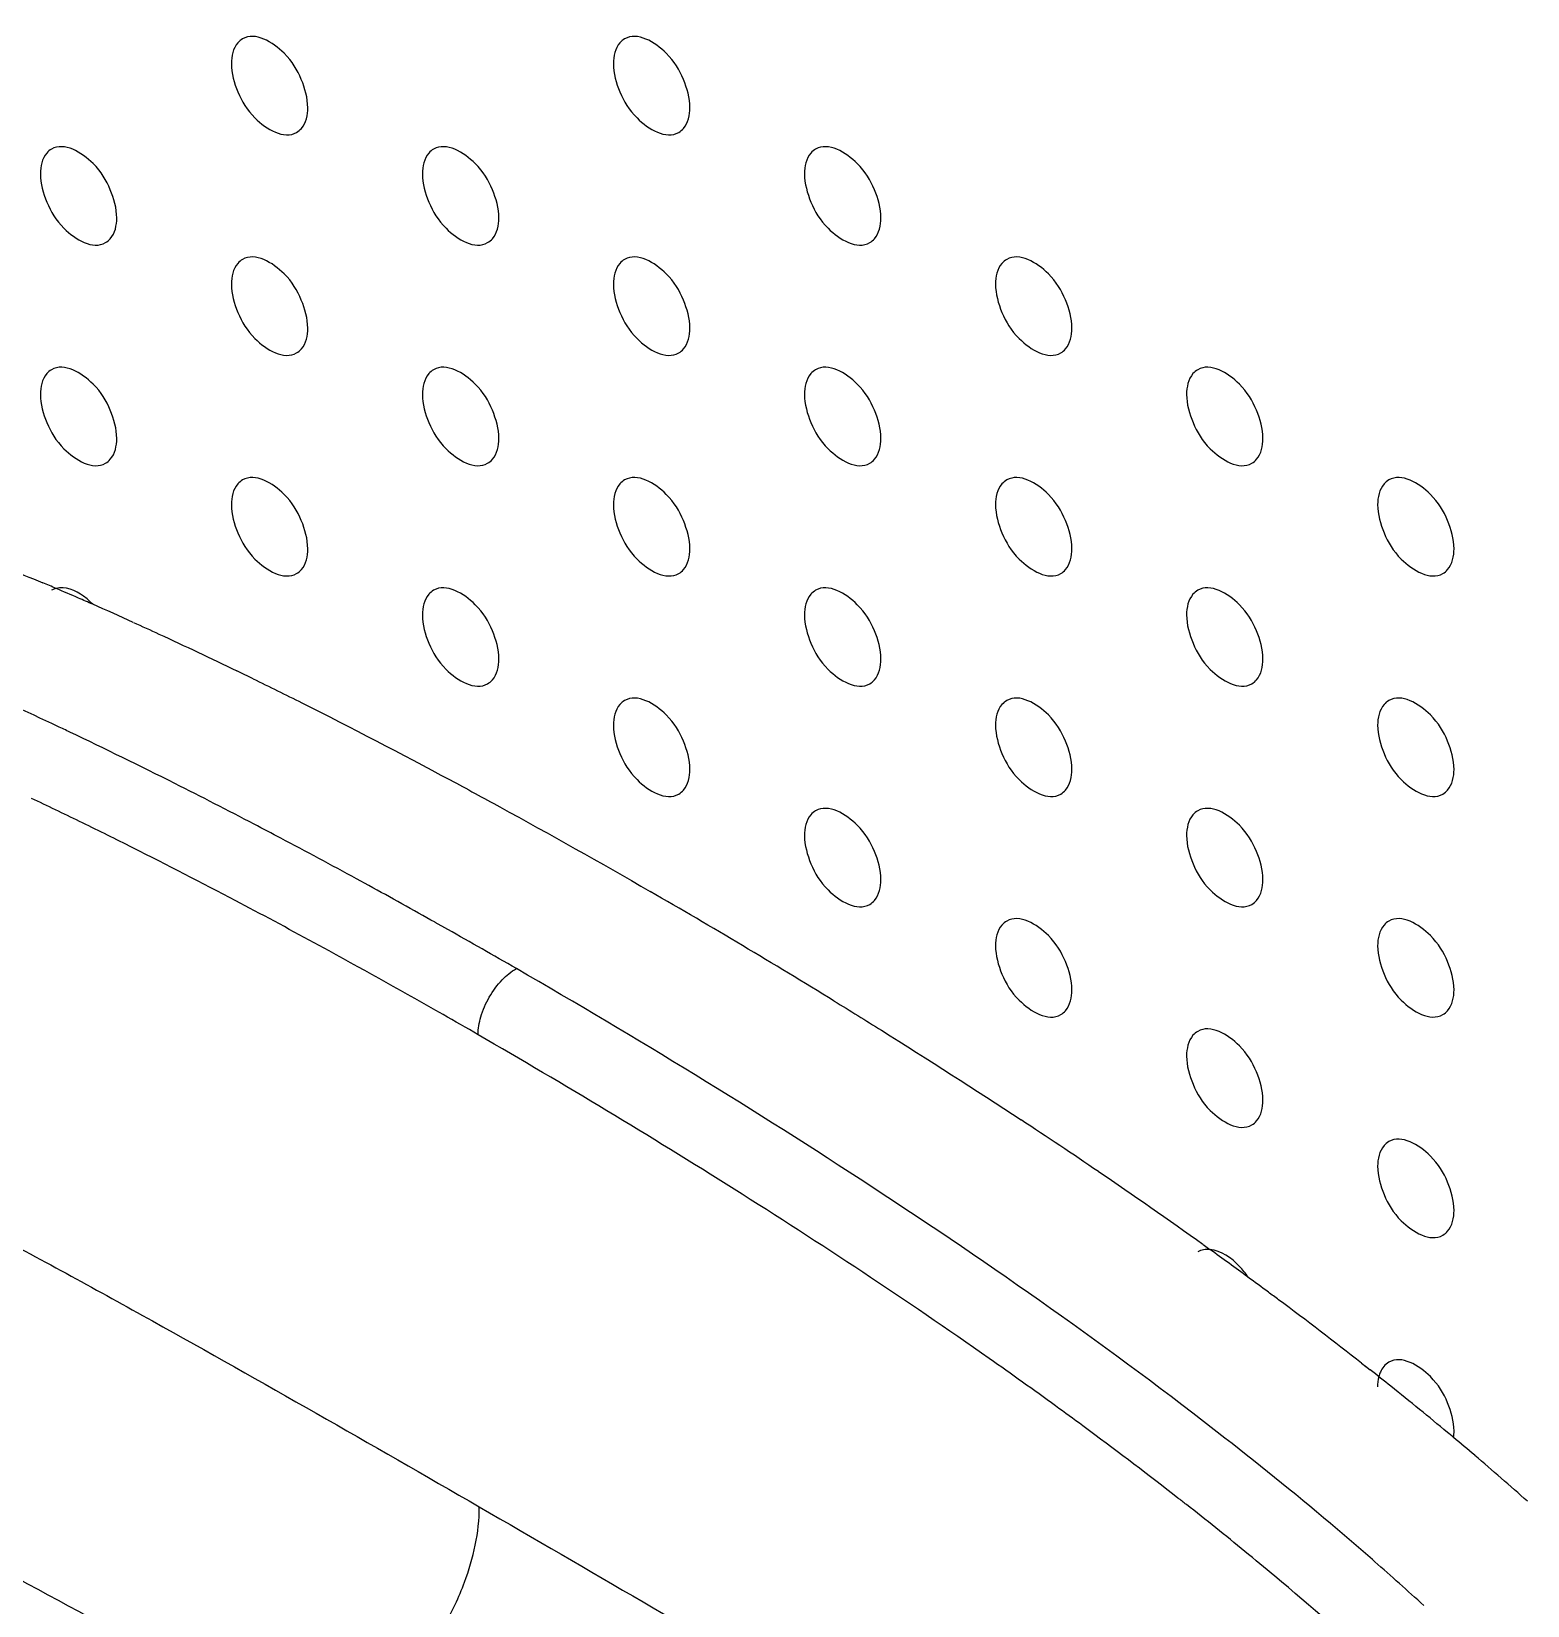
# Model space of a CAD drawing. Header units: millimetres. Extents: x 0 to 1189, y 0 to 841.
# Drawn here: x 92.48 to 120.17, y 535.92 to 565.06 of the extents above; entities that cross this region are included whole.
import ezdxf

# ---------------------------------------------------------------- set-up
doc = ezdxf.new("R2010")
doc.units = ezdxf.units.MM
doc.header["$LTSCALE"] = 65.395
doc.layers.get('0').update_dxf_attribs({"linetype": 'CONTINUOUS'})
doc.layers.add('AXIS', color=7, linetype='CONTINUOUS')

msp = doc.modelspace()

# ---------------------------------------------------------------- linework, layer by layer
at = {"color": 9, "linetype": 'Continuous'}
for p, q in [((94.358, 549.947), (94.295, 549.979)), ((94.358, 549.947), (94.295, 549.979)), ((98.723, 549.248), (98.498, 549.373)), ((98.723, 549.25), (98.498, 549.372)), ((96.516, 548.832), (96.266, 548.966)), ((96.516, 548.833), (96.266, 548.965)), ((100.185, 548.437), (99.951, 548.568)), ((100.185, 548.435), (99.951, 548.568)), ((112.06, 539.158), (111.937, 539.249)), ((112.06, 539.158), (111.937, 539.248))]:
    msp.add_line(p, q, dxfattribs=at)
at = {"color": 7, "linetype": 'Continuous'}
for p, q in [((114.163, 542.604), (114.292, 542.511)), ((114.163, 542.604), (114.292, 542.511)), ((117.097, 540.411), (117.259, 540.283)), ((117.163, 540.358), (117.259, 540.283))]:
    msp.add_line(p, q, dxfattribs=at)
for centre, radius, start, end in [((69.976, 500.58), 58.834, 67.02921, 67.28988), ((68.936, 498.13), 61.495, 66.60745, 67.02801), ((67.825, 495.557), 64.297, 66.3527, 66.60865), ((66.32, 492.127), 68.043, 65.6577, 66.35066), ((56.5, 471.088), 91.263, 63.94578, 64.15797), ((31.302, 423.326), 145.273, 58.43919, 60.0042), ((47.178, 448.337), 115.646, 55.77182, 56.62571), ((54.505, 459.117), 102.611, 54.45119, 55.76864), ((61.402, 468.82), 90.707, 53.78304, 54.33233), ((63.678, 471.932), 86.851, 53.47287, 53.78126), ((64.866, 473.537), 84.854, 53.31208, 53.47229), ((67.955, 477.666), 79.698, 51.93196, 53.31938), ((72.85, 483.953), 71.731, 51.36084, 51.74897), ((74.584, 486.12), 68.955, 50.79579, 51.36196), ((76.55, 488.53), 65.845, 50.21333, 50.79583), ((77.716, 489.934), 64.02, 50.07922, 50.2112), ((78.652, 491.051), 62.563, 49.61074, 50.0805), ((80.872, 493.654), 59.141, 48.3595, 49.61411)]:
    msp.add_arc(centre, radius, start, end, dxfattribs=at)
at = {"color": 9, "linetype": 'Continuous'}
for centre, radius, start, end in [((57.356, 476.593), 83.57, 64.60634, 64.77715), ((52.788, 467.088), 94.115, 63.25946, 64.57553), ((45.455, 452.55), 110.398, 62.39958, 63.25557), ((55.33, 472.433), 86.784, 64.00414, 64.65363), ((51.829, 465.253), 94.773, 63.37918, 64.00394), ((42.515, 446.914), 116.755, 62.12891, 62.40244), ((39.231, 440.726), 123.761, 61.38728, 62.12422), ((44.717, 451.16), 110.558, 62.20792, 63.32009), ((33.117, 429.536), 136.512, 60.6866, 61.27637), ((37.977, 438.426), 124.966, 61.29989, 62.06701), ((26.166, 417.185), 150.685, 60.02345, 60.57945), ((30.35, 424.567), 140.785, 60.3021, 61.28552), ((24.483, 414.256), 152.649, 60.02572, 60.30674), ((56.207, 463.572), 93.984, 54.47224, 54.93049), ((58.538, 466.836), 89.973, 53.99133, 54.47214), ((60.277, 469.231), 87.013, 53.57937, 53.99062), ((64.195, 474.48), 80.463, 52.03085, 53.49612), ((68.186, 479.618), 73.958, 51.86682, 52.02012), ((71.711, 484.076), 68.275, 50.71868, 51.8834), ((75.046, 488.157), 63.004, 50.06379, 50.71635), ((81.468, 495.732), 54.48, 47.5364, 48.8169)]:
    msp.add_arc(centre, radius, start, end, dxfattribs=at)
at = {"color": 7, "linetype": 'Continuous'}
for points, knots in [([(90.842, 555.585), (90.994, 555.528), (91.614, 555.293), (92.228, 555.046), (92.69, 554.852)], [0, 0, 0, 0, 0.244367, 1, 1, 1, 1]), ([(94.367, 554.121), (94.525, 554.05), (95.166, 553.757), (95.802, 553.456), (96.28, 553.224)], [0, 0, 0, 0, 0.24613, 1, 1, 1, 1]), ([(96.584, 553.076), (96.885, 552.93), (98.109, 552.323), (99.321, 551.692), (100.23, 551.204)], [0, 0, 0, 0, 0.244916, 1, 1, 1, 1]), ([(100.23, 551.204), (100.537, 551.039), (101.779, 550.366), (103.009, 549.673), (103.93, 549.141)], [0, 0, 0, 0, 0.247209, 1, 1, 1, 1]), ([(107.339, 547.111), (107.63, 546.932), (108.791, 546.212), (109.941, 545.475), (110.796, 544.912)], [0, 0, 0, 0, 0.250715, 1, 1, 1, 1])]:
    msp.add_open_spline(points, degree=3, knots=knots, dxfattribs=at)
at = {"color": 9, "linetype": 'Continuous'}
for points, knots in [([(92.969, 552.195), (91.796, 552.748), (89.466, 553.78), (87.065, 554.644), (85.864, 554.994)], [0, 0, 0, 0, 0.509006, 1, 1, 1, 1]), ([(100.748, 546.488), (100.748, 546.599), (100.789, 546.843), (100.942, 547.192), (101.168, 547.499), (101.359, 547.657), (101.455, 547.713)], [0, 0, 0, 0, 0.227123, 0.500001, 0.772878, 1, 1, 1, 1]), ([(114.568, 539.023), (112.457, 540.674), (108.156, 543.691), (103.678, 546.428), (101.455, 547.713)], [0, 0, 0, 0, 0.510688, 1, 1, 1, 1]), ([(110.207, 540.494), (108.66, 541.58), (105.543, 543.638), (102.344, 545.565), (100.748, 546.488)], [0, 0, 0, 0, 0.506202, 1, 1, 1, 1]), ([(88.683, 544.349), (89.189, 544.113), (90.2, 543.618), (92.217, 542.572), (95.753, 540.631), (98.761, 538.908), (100.77, 537.749)], [0, 0, 0, 0, 0.121617, 0.245, 0.494853, 1, 1, 1, 1]), ([(85.364, 539.705), (86.355, 539.32), (88.345, 538.431), (92.326, 536.412), (95.294, 534.75), (97.274, 533.607)], [0, 0, 0, 0, 0.238233, 0.487754, 1, 1, 1, 1]), ([(117.342, 536.734), (117.113, 536.935), (116.205, 537.717), (115.273, 538.472), (114.568, 539.023)], [0, 0, 0, 0, 0.253443, 1, 1, 1, 1]), ([(97.274, 533.607), (97.426, 533.575), (97.788, 533.571), (98.37, 533.761), (99, 534.169), (99.61, 534.776), (100.13, 535.522), (100.595, 536.502), (100.77, 537.275), (100.77, 537.749)], [0, 0, 0, 0, 0.078245, 0.178658, 0.305058, 0.453172, 0.61046, 0.761172, 1, 1, 1, 1]), ([(100.77, 537.749), (102.793, 536.58), (105.833, 534.811), (109.351, 532.679), (111.36, 531.401), (112.362, 530.738), (112.858, 530.394)], [0, 0, 0, 0, 0.495295, 0.745465, 0.871952, 1, 1, 1, 1]), ([(118.123, 534.117), (117.908, 534.322), (117.05, 535.127), (116.164, 535.902), (115.49, 536.466)], [0, 0, 0, 0, 0.253065, 1, 1, 1, 1])]:
    msp.add_open_spline(points, degree=3, knots=knots, dxfattribs=at)
at = {"layer": 'AXIS', "color": 7, "linetype": 'Continuous'}
for points, knots in [([(97.595, 563.647), (97.595, 563.826), (97.489, 564.201), (97.176, 564.727), (96.623, 565.058), (96.388, 564.921)], [0, 0, 0, 0, 0.277753, 0.577543, 1, 1, 1, 1]), ([(104.666, 563.647), (104.666, 563.826), (104.56, 564.201), (104.248, 564.727), (103.694, 565.058), (103.459, 564.921)], [0, 0, 0, 0, 0.277753, 0.577543, 1, 1, 1, 1]), ([(96.388, 564.921), (96.355, 564.902), (96.22, 564.789), (96.181, 564.598), (96.181, 564.464)], [0, 0, 0, 0, 0.220867, 1, 1, 1, 1]), ([(103.459, 564.921), (103.426, 564.902), (103.291, 564.789), (103.252, 564.598), (103.252, 564.464)], [0, 0, 0, 0, 0.220867, 1, 1, 1, 1]), ([(96.181, 564.464), (96.181, 564.285), (96.287, 563.91), (96.6, 563.384), (97.154, 563.053), (97.389, 563.19)], [0, 0, 0, 0, 0.277753, 0.577543, 1, 1, 1, 1]), ([(103.252, 564.464), (103.252, 564.285), (103.358, 563.91), (103.671, 563.384), (104.225, 563.053), (104.46, 563.19)], [0, 0, 0, 0, 0.277753, 0.577543, 1, 1, 1, 1]), ([(97.389, 563.19), (97.422, 563.209), (97.556, 563.323), (97.595, 563.513), (97.595, 563.647)], [0, 0, 0, 0, 0.220867, 1, 1, 1, 1]), ([(104.46, 563.19), (104.493, 563.209), (104.627, 563.323), (104.666, 563.513), (104.666, 563.647)], [0, 0, 0, 0, 0.220867, 1, 1, 1, 1]), ([(94.06, 561.606), (94.06, 561.785), (93.954, 562.16), (93.641, 562.686), (93.087, 563.017), (92.852, 562.88)], [0, 0, 0, 0, 0.277753, 0.577543, 1, 1, 1, 1]), ([(101.131, 561.606), (101.131, 561.785), (101.025, 562.16), (100.712, 562.686), (100.158, 563.017), (99.923, 562.88)], [0, 0, 0, 0, 0.277753, 0.577543, 1, 1, 1, 1]), ([(108.202, 561.606), (108.202, 561.785), (108.096, 562.16), (107.783, 562.686), (107.229, 563.017), (106.994, 562.88)], [0, 0, 0, 0, 0.277753, 0.577543, 1, 1, 1, 1]), ([(92.852, 562.88), (92.819, 562.861), (92.685, 562.747), (92.646, 562.557), (92.646, 562.423)], [0, 0, 0, 0, 0.220867, 1, 1, 1, 1]), ([(99.923, 562.88), (99.89, 562.861), (99.756, 562.747), (99.717, 562.557), (99.717, 562.423)], [0, 0, 0, 0, 0.220867, 1, 1, 1, 1]), ([(106.994, 562.88), (106.961, 562.861), (106.827, 562.748), (106.788, 562.557), (106.788, 562.423)], [0, 0, 0, 0, 0.220867, 1, 1, 1, 1]), ([(92.646, 562.423), (92.646, 562.244), (92.752, 561.869), (93.064, 561.343), (93.618, 561.012), (93.853, 561.149)], [0, 0, 0, 0, 0.277753, 0.577543, 1, 1, 1, 1]), ([(99.717, 562.423), (99.717, 562.244), (99.823, 561.869), (100.135, 561.343), (100.689, 561.012), (100.924, 561.149)], [0, 0, 0, 0, 0.277753, 0.577543, 1, 1, 1, 1]), ([(106.788, 562.423), (106.788, 562.244), (106.894, 561.869), (107.207, 561.343), (107.76, 561.012), (107.996, 561.149)], [0, 0, 0, 0, 0.277753, 0.577543, 1, 1, 1, 1]), ([(93.853, 561.149), (93.886, 561.168), (94.021, 561.281), (94.06, 561.472), (94.06, 561.606)], [0, 0, 0, 0, 0.220867, 1, 1, 1, 1]), ([(100.924, 561.149), (100.957, 561.168), (101.092, 561.281), (101.131, 561.472), (101.131, 561.606)], [0, 0, 0, 0, 0.220867, 1, 1, 1, 1]), ([(107.996, 561.149), (108.028, 561.168), (108.163, 561.281), (108.202, 561.472), (108.202, 561.606)], [0, 0, 0, 0, 0.220867, 1, 1, 1, 1]), ([(97.595, 559.565), (97.595, 559.744), (97.489, 560.118), (97.176, 560.645), (96.623, 560.975), (96.388, 560.839)], [0, 0, 0, 0, 0.277753, 0.577543, 1, 1, 1, 1]), ([(104.666, 559.565), (104.666, 559.744), (104.56, 560.118), (104.248, 560.645), (103.694, 560.975), (103.459, 560.839)], [0, 0, 0, 0, 0.277753, 0.577543, 1, 1, 1, 1]), ([(111.737, 559.565), (111.737, 559.744), (111.631, 560.119), (111.319, 560.645), (110.765, 560.975), (110.53, 560.839)], [0, 0, 0, 0, 0.277753, 0.577543, 1, 1, 1, 1]), ([(96.388, 560.839), (96.355, 560.82), (96.22, 560.706), (96.181, 560.515), (96.181, 560.381)], [0, 0, 0, 0, 0.220867, 1, 1, 1, 1]), ([(103.459, 560.839), (103.426, 560.82), (103.291, 560.706), (103.252, 560.516), (103.252, 560.381)], [0, 0, 0, 0, 0.220867, 1, 1, 1, 1]), ([(110.53, 560.839), (110.497, 560.82), (110.362, 560.706), (110.323, 560.516), (110.323, 560.381)], [0, 0, 0, 0, 0.220867, 1, 1, 1, 1]), ([(96.181, 560.381), (96.181, 560.203), (96.287, 559.828), (96.6, 559.301), (97.154, 558.971), (97.389, 559.108)], [0, 0, 0, 0, 0.277753, 0.577543, 1, 1, 1, 1]), ([(103.252, 560.381), (103.252, 560.203), (103.358, 559.828), (103.671, 559.302), (104.225, 558.971), (104.46, 559.108)], [0, 0, 0, 0, 0.277753, 0.577543, 1, 1, 1, 1]), ([(110.323, 560.381), (110.323, 560.203), (110.429, 559.828), (110.742, 559.302), (111.296, 558.971), (111.531, 559.108)], [0, 0, 0, 0, 0.277753, 0.577543, 1, 1, 1, 1]), ([(97.389, 559.108), (97.422, 559.127), (97.556, 559.24), (97.595, 559.431), (97.595, 559.565)], [0, 0, 0, 0, 0.220867, 1, 1, 1, 1]), ([(104.46, 559.108), (104.493, 559.127), (104.627, 559.24), (104.666, 559.431), (104.666, 559.565)], [0, 0, 0, 0, 0.220867, 1, 1, 1, 1]), ([(111.531, 559.108), (111.564, 559.127), (111.698, 559.24), (111.737, 559.431), (111.737, 559.565)], [0, 0, 0, 0, 0.220867, 1, 1, 1, 1]), ([(94.06, 557.524), (94.06, 557.702), (93.954, 558.077), (93.641, 558.604), (93.087, 558.934), (92.852, 558.797)], [0, 0, 0, 0, 0.277753, 0.577543, 1, 1, 1, 1]), ([(101.131, 557.524), (101.131, 557.702), (101.025, 558.077), (100.712, 558.604), (100.158, 558.934), (99.923, 558.798)], [0, 0, 0, 0, 0.277753, 0.577543, 1, 1, 1, 1]), ([(108.202, 557.524), (108.202, 557.702), (108.096, 558.077), (107.783, 558.604), (107.229, 558.934), (106.994, 558.798)], [0, 0, 0, 0, 0.277753, 0.577543, 1, 1, 1, 1]), ([(115.273, 557.524), (115.273, 557.703), (115.167, 558.077), (114.854, 558.604), (114.3, 558.934), (114.065, 558.798)], [0, 0, 0, 0, 0.277753, 0.577543, 1, 1, 1, 1]), ([(92.852, 558.797), (92.819, 558.778), (92.685, 558.665), (92.646, 558.474), (92.646, 558.34)], [0, 0, 0, 0, 0.220867, 1, 1, 1, 1]), ([(99.923, 558.798), (99.89, 558.778), (99.756, 558.665), (99.717, 558.474), (99.717, 558.34)], [0, 0, 0, 0, 0.220867, 1, 1, 1, 1]), ([(106.994, 558.798), (106.961, 558.778), (106.827, 558.665), (106.788, 558.474), (106.788, 558.34)], [0, 0, 0, 0, 0.220867, 1, 1, 1, 1]), ([(114.065, 558.798), (114.032, 558.779), (113.898, 558.665), (113.859, 558.474), (113.859, 558.34)], [0, 0, 0, 0, 0.220867, 1, 1, 1, 1]), ([(92.646, 558.34), (92.646, 558.161), (92.752, 557.787), (93.064, 557.26), (93.618, 556.93), (93.853, 557.066)], [0, 0, 0, 0, 0.277753, 0.577543, 1, 1, 1, 1]), ([(99.717, 558.34), (99.717, 558.161), (99.823, 557.787), (100.135, 557.26), (100.689, 556.93), (100.924, 557.066)], [0, 0, 0, 0, 0.277753, 0.577543, 1, 1, 1, 1]), ([(106.788, 558.34), (106.788, 558.161), (106.894, 557.787), (107.207, 557.26), (107.76, 556.93), (107.996, 557.066)], [0, 0, 0, 0, 0.277753, 0.577543, 1, 1, 1, 1]), ([(113.859, 558.34), (113.859, 558.161), (113.965, 557.787), (114.278, 557.26), (114.831, 556.93), (115.067, 557.066)], [0, 0, 0, 0, 0.277753, 0.577543, 1, 1, 1, 1]), ([(93.853, 557.066), (93.886, 557.085), (94.021, 557.199), (94.06, 557.39), (94.06, 557.524)], [0, 0, 0, 0, 0.220867, 1, 1, 1, 1]), ([(100.924, 557.066), (100.957, 557.085), (101.092, 557.199), (101.131, 557.39), (101.131, 557.524)], [0, 0, 0, 0, 0.220867, 1, 1, 1, 1]), ([(107.996, 557.066), (108.028, 557.085), (108.163, 557.199), (108.202, 557.39), (108.202, 557.524)], [0, 0, 0, 0, 0.220867, 1, 1, 1, 1]), ([(115.067, 557.066), (115.099, 557.086), (115.234, 557.199), (115.273, 557.39), (115.273, 557.524)], [0, 0, 0, 0, 0.220867, 1, 1, 1, 1]), ([(97.595, 555.482), (97.595, 555.661), (97.489, 556.036), (97.176, 556.562), (96.623, 556.893), (96.388, 556.756)], [0, 0, 0, 0, 0.277753, 0.577543, 1, 1, 1, 1]), ([(104.666, 555.482), (104.666, 555.661), (104.56, 556.036), (104.248, 556.562), (103.694, 556.893), (103.459, 556.756)], [0, 0, 0, 0, 0.277753, 0.577543, 1, 1, 1, 1]), ([(111.737, 555.483), (111.737, 555.661), (111.631, 556.036), (111.319, 556.562), (110.765, 556.893), (110.53, 556.756)], [0, 0, 0, 0, 0.277753, 0.577543, 1, 1, 1, 1]), ([(118.809, 555.483), (118.809, 555.661), (118.702, 556.036), (118.39, 556.562), (117.836, 556.893), (117.601, 556.756)], [0, 0, 0, 0, 0.277753, 0.577543, 1, 1, 1, 1]), ([(96.388, 556.756), (96.355, 556.737), (96.22, 556.624), (96.181, 556.433), (96.181, 556.299)], [0, 0, 0, 0, 0.220867, 1, 1, 1, 1]), ([(103.459, 556.756), (103.426, 556.737), (103.291, 556.624), (103.252, 556.433), (103.252, 556.299)], [0, 0, 0, 0, 0.220867, 1, 1, 1, 1]), ([(110.53, 556.756), (110.497, 556.737), (110.362, 556.624), (110.323, 556.433), (110.323, 556.299)], [0, 0, 0, 0, 0.220867, 1, 1, 1, 1]), ([(117.601, 556.756), (117.568, 556.737), (117.433, 556.624), (117.394, 556.433), (117.394, 556.299)], [0, 0, 0, 0, 0.220867, 1, 1, 1, 1]), ([(96.181, 556.299), (96.181, 556.12), (96.287, 555.745), (96.6, 555.219), (97.154, 554.888), (97.389, 555.025)], [0, 0, 0, 0, 0.277753, 0.577543, 1, 1, 1, 1]), ([(103.252, 556.299), (103.252, 556.12), (103.358, 555.745), (103.671, 555.219), (104.225, 554.888), (104.46, 555.025)], [0, 0, 0, 0, 0.277753, 0.577543, 1, 1, 1, 1]), ([(110.323, 556.299), (110.323, 556.12), (110.429, 555.745), (110.742, 555.219), (111.296, 554.889), (111.531, 555.025)], [0, 0, 0, 0, 0.277753, 0.577543, 1, 1, 1, 1]), ([(117.394, 556.299), (117.394, 556.12), (117.501, 555.746), (117.813, 555.219), (118.367, 554.889), (118.602, 555.025)], [0, 0, 0, 0, 0.277753, 0.577543, 1, 1, 1, 1]), ([(97.389, 555.025), (97.422, 555.044), (97.556, 555.158), (97.595, 555.348), (97.595, 555.482)], [0, 0, 0, 0, 0.220867, 1, 1, 1, 1]), ([(104.46, 555.025), (104.493, 555.044), (104.627, 555.158), (104.666, 555.348), (104.666, 555.482)], [0, 0, 0, 0, 0.220867, 1, 1, 1, 1]), ([(111.531, 555.025), (111.564, 555.044), (111.698, 555.158), (111.737, 555.348), (111.737, 555.483)], [0, 0, 0, 0, 0.220867, 1, 1, 1, 1]), ([(118.602, 555.025), (118.635, 555.044), (118.77, 555.158), (118.809, 555.348), (118.809, 555.483)], [0, 0, 0, 0, 0.220867, 1, 1, 1, 1]), ([(93.615, 554.456), (93.562, 554.511), (93.379, 554.677), (93.106, 554.794), (92.936, 554.75)], [0, 0, 0, 0, 0.303546, 1, 1, 1, 1]), ([(101.131, 553.441), (101.131, 553.62), (101.025, 553.995), (100.712, 554.521), (100.158, 554.852), (99.923, 554.715)], [0, 0, 0, 0, 0.277753, 0.577543, 1, 1, 1, 1]), ([(108.202, 553.441), (108.202, 553.62), (108.096, 553.995), (107.783, 554.521), (107.229, 554.852), (106.994, 554.715)], [0, 0, 0, 0, 0.277753, 0.577543, 1, 1, 1, 1]), ([(115.273, 553.441), (115.273, 553.62), (115.167, 553.995), (114.854, 554.521), (114.3, 554.852), (114.065, 554.715)], [0, 0, 0, 0, 0.277753, 0.577543, 1, 1, 1, 1]), ([(99.923, 554.715), (99.89, 554.696), (99.756, 554.582), (99.717, 554.392), (99.717, 554.258)], [0, 0, 0, 0, 0.220867, 1, 1, 1, 1]), ([(106.994, 554.715), (106.961, 554.696), (106.827, 554.583), (106.788, 554.392), (106.788, 554.258)], [0, 0, 0, 0, 0.220867, 1, 1, 1, 1]), ([(114.065, 554.715), (114.032, 554.696), (113.898, 554.583), (113.859, 554.392), (113.859, 554.258)], [0, 0, 0, 0, 0.220867, 1, 1, 1, 1]), ([(99.717, 554.258), (99.717, 554.079), (99.823, 553.704), (100.135, 553.178), (100.689, 552.847), (100.924, 552.984)], [0, 0, 0, 0, 0.277753, 0.577543, 1, 1, 1, 1]), ([(106.788, 554.258), (106.788, 554.079), (106.894, 553.704), (107.207, 553.178), (107.76, 552.847), (107.996, 552.984)], [0, 0, 0, 0, 0.277753, 0.577543, 1, 1, 1, 1]), ([(113.859, 554.258), (113.859, 554.079), (113.965, 553.704), (114.278, 553.178), (114.831, 552.847), (115.067, 552.984)], [0, 0, 0, 0, 0.277753, 0.577543, 1, 1, 1, 1]), ([(100.924, 552.984), (100.957, 553.003), (101.092, 553.116), (101.131, 553.307), (101.131, 553.441)], [0, 0, 0, 0, 0.220867, 1, 1, 1, 1]), ([(107.996, 552.984), (108.028, 553.003), (108.163, 553.116), (108.202, 553.307), (108.202, 553.441)], [0, 0, 0, 0, 0.220867, 1, 1, 1, 1]), ([(115.067, 552.984), (115.099, 553.003), (115.234, 553.116), (115.273, 553.307), (115.273, 553.441)], [0, 0, 0, 0, 0.220867, 1, 1, 1, 1]), ([(104.666, 551.4), (104.666, 551.579), (104.56, 551.953), (104.248, 552.48), (103.694, 552.81), (103.459, 552.674)], [0, 0, 0, 0, 0.277753, 0.577543, 1, 1, 1, 1]), ([(111.737, 551.4), (111.737, 551.579), (111.631, 551.954), (111.319, 552.48), (110.765, 552.81), (110.53, 552.674)], [0, 0, 0, 0, 0.277753, 0.577543, 1, 1, 1, 1]), ([(118.809, 551.4), (118.809, 551.579), (118.702, 551.954), (118.39, 552.48), (117.836, 552.811), (117.601, 552.674)], [0, 0, 0, 0, 0.277753, 0.577543, 1, 1, 1, 1]), ([(103.459, 552.674), (103.426, 552.655), (103.291, 552.541), (103.252, 552.351), (103.252, 552.216)], [0, 0, 0, 0, 0.220867, 1, 1, 1, 1]), ([(110.53, 552.674), (110.497, 552.655), (110.362, 552.541), (110.323, 552.351), (110.323, 552.216)], [0, 0, 0, 0, 0.220867, 1, 1, 1, 1]), ([(117.601, 552.674), (117.568, 552.655), (117.433, 552.541), (117.394, 552.351), (117.394, 552.217)], [0, 0, 0, 0, 0.220867, 1, 1, 1, 1]), ([(103.252, 552.216), (103.252, 552.038), (103.358, 551.663), (103.671, 551.137), (104.225, 550.806), (104.46, 550.943)], [0, 0, 0, 0, 0.277753, 0.577543, 1, 1, 1, 1]), ([(110.323, 552.216), (110.323, 552.038), (110.429, 551.663), (110.742, 551.137), (111.296, 550.806), (111.531, 550.943)], [0, 0, 0, 0, 0.277753, 0.577543, 1, 1, 1, 1]), ([(117.394, 552.217), (117.394, 552.038), (117.501, 551.663), (117.813, 551.137), (118.367, 550.806), (118.602, 550.943)], [0, 0, 0, 0, 0.277753, 0.577543, 1, 1, 1, 1]), ([(104.46, 550.943), (104.493, 550.962), (104.627, 551.075), (104.666, 551.266), (104.666, 551.4)], [0, 0, 0, 0, 0.220867, 1, 1, 1, 1]), ([(111.531, 550.943), (111.564, 550.962), (111.698, 551.075), (111.737, 551.266), (111.737, 551.4)], [0, 0, 0, 0, 0.220867, 1, 1, 1, 1]), ([(118.602, 550.943), (118.635, 550.962), (118.77, 551.075), (118.809, 551.266), (118.809, 551.4)], [0, 0, 0, 0, 0.220867, 1, 1, 1, 1]), ([(108.202, 549.359), (108.202, 549.537), (108.096, 549.912), (107.783, 550.439), (107.229, 550.769), (106.994, 550.633)], [0, 0, 0, 0, 0.277753, 0.577543, 1, 1, 1, 1]), ([(115.273, 549.359), (115.273, 549.538), (115.167, 549.912), (114.854, 550.439), (114.3, 550.769), (114.065, 550.633)], [0, 0, 0, 0, 0.277753, 0.577543, 1, 1, 1, 1]), ([(106.994, 550.633), (106.961, 550.613), (106.827, 550.5), (106.788, 550.309), (106.788, 550.175)], [0, 0, 0, 0, 0.220867, 1, 1, 1, 1]), ([(114.065, 550.633), (114.032, 550.614), (113.898, 550.5), (113.859, 550.309), (113.859, 550.175)], [0, 0, 0, 0, 0.220867, 1, 1, 1, 1]), ([(106.788, 550.175), (106.788, 549.996), (106.894, 549.622), (107.207, 549.095), (107.76, 548.765), (107.996, 548.901)], [0, 0, 0, 0, 0.277753, 0.577543, 1, 1, 1, 1]), ([(113.859, 550.175), (113.859, 549.996), (113.965, 549.622), (114.278, 549.095), (114.831, 548.765), (115.067, 548.901)], [0, 0, 0, 0, 0.277753, 0.577543, 1, 1, 1, 1]), ([(107.996, 548.901), (108.028, 548.92), (108.163, 549.034), (108.202, 549.225), (108.202, 549.359)], [0, 0, 0, 0, 0.220867, 1, 1, 1, 1]), ([(115.067, 548.901), (115.099, 548.921), (115.234, 549.034), (115.273, 549.225), (115.273, 549.359)], [0, 0, 0, 0, 0.220867, 1, 1, 1, 1]), ([(111.737, 547.317), (111.737, 547.496), (111.631, 547.871), (111.319, 548.397), (110.765, 548.728), (110.53, 548.591)], [0, 0, 0, 0, 0.277753, 0.577543, 1, 1, 1, 1]), ([(118.809, 547.318), (118.809, 547.496), (118.702, 547.871), (118.39, 548.397), (117.836, 548.728), (117.601, 548.591)], [0, 0, 0, 0, 0.277753, 0.577543, 1, 1, 1, 1]), ([(110.53, 548.591), (110.497, 548.572), (110.362, 548.459), (110.323, 548.268), (110.323, 548.134)], [0, 0, 0, 0, 0.220867, 1, 1, 1, 1]), ([(117.601, 548.591), (117.568, 548.572), (117.433, 548.459), (117.394, 548.268), (117.394, 548.134)], [0, 0, 0, 0, 0.220867, 1, 1, 1, 1]), ([(110.323, 548.134), (110.323, 547.955), (110.429, 547.58), (110.742, 547.054), (111.296, 546.723), (111.531, 546.86)], [0, 0, 0, 0, 0.277753, 0.577543, 1, 1, 1, 1]), ([(117.394, 548.134), (117.394, 547.955), (117.501, 547.581), (117.813, 547.054), (118.367, 546.724), (118.602, 546.86)], [0, 0, 0, 0, 0.277753, 0.577543, 1, 1, 1, 1]), ([(111.531, 546.86), (111.564, 546.879), (111.698, 546.993), (111.737, 547.183), (111.737, 547.317)], [0, 0, 0, 0, 0.220867, 1, 1, 1, 1]), ([(118.602, 546.86), (118.635, 546.879), (118.77, 546.993), (118.809, 547.183), (118.809, 547.318)], [0, 0, 0, 0, 0.220867, 1, 1, 1, 1]), ([(115.273, 545.276), (115.273, 545.455), (115.167, 545.83), (114.854, 546.356), (114.3, 546.687), (114.065, 546.55)], [0, 0, 0, 0, 0.277753, 0.577543, 1, 1, 1, 1]), ([(114.065, 546.55), (114.032, 546.531), (113.898, 546.418), (113.859, 546.227), (113.859, 546.093)], [0, 0, 0, 0, 0.220867, 1, 1, 1, 1]), ([(113.859, 546.093), (113.859, 545.914), (113.965, 545.539), (114.278, 545.013), (114.831, 544.682), (115.067, 544.819)], [0, 0, 0, 0, 0.277753, 0.577543, 1, 1, 1, 1]), ([(115.067, 544.819), (115.099, 544.838), (115.234, 544.951), (115.273, 545.142), (115.273, 545.276)], [0, 0, 0, 0, 0.220867, 1, 1, 1, 1]), ([(118.809, 543.235), (118.809, 543.414), (118.702, 543.789), (118.39, 544.315), (117.836, 544.646), (117.601, 544.509)], [0, 0, 0, 0, 0.277753, 0.577543, 1, 1, 1, 1]), ([(117.601, 544.509), (117.568, 544.49), (117.433, 544.376), (117.394, 544.186), (117.394, 544.052)], [0, 0, 0, 0, 0.220867, 1, 1, 1, 1]), ([(117.394, 544.052), (117.394, 543.873), (117.501, 543.498), (117.813, 542.972), (118.367, 542.641), (118.602, 542.778)], [0, 0, 0, 0, 0.277753, 0.577543, 1, 1, 1, 1]), ([(118.602, 542.778), (118.635, 542.797), (118.77, 542.91), (118.809, 543.101), (118.809, 543.235)], [0, 0, 0, 0, 0.220867, 1, 1, 1, 1]), ([(114.997, 542.001), (114.948, 542.071), (114.767, 542.299), (114.5, 542.494), (114.291, 542.513)], [0, 0, 0, 0, 0.290338, 1, 1, 1, 1]), ([(118.809, 539.153), (118.809, 539.331), (118.702, 539.706), (118.39, 540.232), (117.836, 540.563), (117.601, 540.426)], [0, 0, 0, 0, 0.277753, 0.577543, 1, 1, 1, 1]), ([(117.601, 540.426), (117.532, 540.386), (117.458, 540.292), (117.424, 540.188), (117.416, 540.158)], [0, 0, 0, 0, 0.722605, 1, 1, 1, 1])]:
    msp.add_open_spline(points, degree=3, knots=knots, dxfattribs=at)
for points in [[(92.936, 554.75), (92.907, 554.742), (92.878, 554.73), (92.852, 554.715)], [(114.291, 542.513), (114.215, 542.52), (114.132, 542.506), (114.065, 542.468)], [(117.416, 540.158), (117.401, 540.097), (117.394, 540.032), (117.394, 539.969)], [(118.8, 539.032), (118.806, 539.072), (118.809, 539.112), (118.809, 539.153)]]:
    msp.add_open_spline(points, degree=3, dxfattribs=at)

doc.saveas('drawing.dxf')
